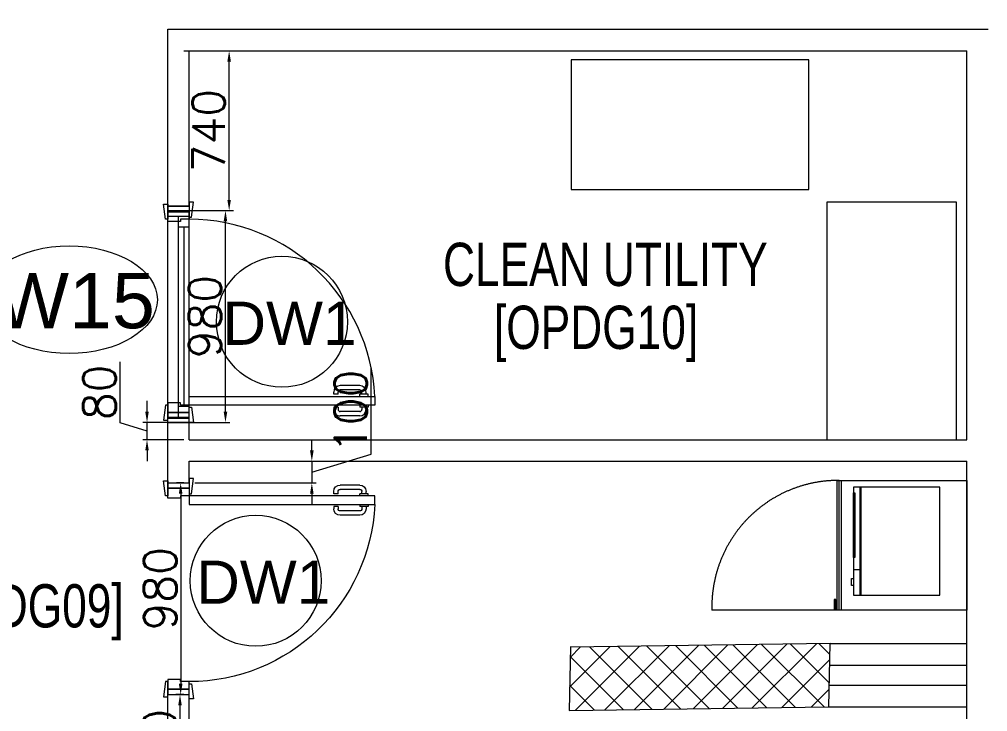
# Model space of a CAD drawing. Header units: millimetres. Extents: x -2143172 to 5255, y -610845 to 279739.
# Drawn here: x -1172051 to -1167567, y -587427 to -584223 of the extents above; entities that cross this region are included whole.
import ezdxf

# ---------------------------------------------------------------- set-up
doc = ezdxf.new("R2010")
doc.units = ezdxf.units.MM
doc.header["$LTSCALE"] = 30
doc.linetypes.add('DASHED', pattern=[0.75, 0.5, -0.25])
doc.layers.get('0').update_dxf_attribs({"lineweight": 5})
doc.layers.get('Defpoints').update_dxf_attribs({"lineweight": 5})
for name, color, linetype, lineweight in [('72_EGR_BASE_TEXT', 7, 'Continuous', 5), ('Al Window tag', 5, 'Continuous', 5), ('Aluminum', 7, 'Continuous', 5), ('C-HYDR-CTCH', 6, 'Continuous', 5), ('dims.', 152, 'Continuous', 5), ('DTAG', 20, 'Continuous', 9), ('Hatch', 252, 'Continuous', 5), ('LOADING', 163, 'Continuous', 5), ('Structure', 20, 'Continuous', 5), ('Walls', 32, 'Continuous', 5)]:
    doc.layers.add(name, color=color, linetype=linetype, lineweight=lineweight)
doc.layers.add('Wooden Joinery', color=7, linetype='Continuous', lineweight=5, true_color=0x521300)
doc.styles.add('SIMPLEX', font='SIMPLEX.shx', dxfattribs={"height": 150})
doc.styles.add('TTLB-A0-JeddahDP$0$swis721', font='swiss.ttf')
doc.styles.add('X3G_ENTITY_225140', font='swisscl.ttf', dxfattribs={"height": 200})
doc.styles.add('X3G_ENTITY_2586FA', font='swisscl.ttf', dxfattribs={"height": 200})
doc.styles.add('X3G_ENTITY_258862', font='swisscl.ttf', dxfattribs={"height": 200})
doc.dimstyles.new('Buk', dxfattribs={"dimtxt": 150, "dimasz": 50, "dimexe": 20, "dimexo": 25, "dimgap": 20, "dimtad": 1, "dimdec": 0, "dimrnd": 5, "dimdsep": 46, "dimtxsty": 'SIMPLEX', "dimcen": 0, "dimdle": 20, "dimclrd": 256, "dimclre": 256, "dimclrt": 256, "dimadec": 0, "dimazin": 0, "dimtfac": 0.0075, "dimtdec": 0, "dimtmove": 1, "dimatfit": 2, "dimldrblk": 'ARCHTICK', "dimfxl": 1, "dimtolj": 1, "dimtzin": 0, "dimlwd": -1, "dimlwe": -1, "dimarcsym": 0})

# ---------------------------------------------------------------- blocks, each defined once
blk = doc.blocks.new('*D390')
at = {"layer": 'Defpoints', "color": 0, "transparency": 16777216}
for p in [(-1171459.8, -586088.1), (-1171264, -586088.1), (-1171264, -586168.1)]:
    blk.add_point(p, dxfattribs=at)
at = {"layer": 'dims.', "transparency": 16777216}
for p, q in [((-1171584.8, -586090.6), (-1171584.8, -585807.8)), ((-1171459.8, -586038.1), (-1171459.8, -585988.1)), ((-1171459.8, -586128.1), (-1171584.8, -586090.6)), ((-1171459.8, -586168.1), (-1171459.8, -586088.1)), ((-1171459.8, -586168.1), (-1171459.8, -586088.1)), ((-1171459.8, -586218.1), (-1171459.8, -586268.1))]:
    blk.add_line(p, q, dxfattribs=at)
at = {"layer": 'dims.', "linetype": 'Continuous', "transparency": 16777216}
for p, q in [((-1171289, -586088.1), (-1171479.8, -586088.1)), ((-1171289, -586168.1), (-1171479.8, -586168.1))]:
    blk.add_line(p, q, dxfattribs=at)
at = {"layer": 'dims.', "transparency": 16777216}
for points in [[(-1171468.1, -586038.1), (-1171451.5, -586038.1), (-1171459.8, -586088.1)], [(-1171468.1, -586218.1), (-1171451.5, -586218.1), (-1171459.8, -586168.1)]]:
    blk.add_solid(points, dxfattribs=at)
at = {"layer": 'dims.', "transparency": 16777216, "insert": (-1171679.8, -585949.2), "char_height": 150, "attachment_point": 5, "rotation": 90, "style": 'SIMPLEX'}
blk.add_mtext('\\A1;80', dxfattribs=at)
blk = doc.blocks.new('_ArchTick')
at = {"color": 0, "linetype": 'ByBlock', "const_width": 0.15}
blk.add_lwpolyline([(-0.5, -0.5), (0.5, 0.5)], dxfattribs=at)
blk = doc.blocks.new('*D391')
at = {"layer": 'Defpoints', "color": 0, "transparency": 16777216}
for p in [(-1171314, -585108.1), (-1171096.5, -585108.1), (-1171314, -586088.1)]:
    blk.add_point(p, dxfattribs=at)
at = {"layer": 'dims.', "linetype": 'Continuous', "transparency": 16777216}
for p, q in [((-1171289, -585108.1), (-1171076.5, -585108.1)), ((-1171289, -586088.1), (-1171076.5, -586088.1))]:
    blk.add_line(p, q, dxfattribs=at)
at = {"layer": 'dims.', "transparency": 16777216}
blk.add_line((-1171096.5, -586038.1), (-1171096.5, -585158.1), dxfattribs=at)
for points in [[(-1171104.9, -585158.1), (-1171088.2, -585158.1), (-1171096.5, -585108.1)], [(-1171104.9, -586038.1), (-1171088.2, -586038.1), (-1171096.5, -586088.1)]]:
    blk.add_solid(points, dxfattribs=at)
at = {"layer": 'dims.', "transparency": 16777216, "insert": (-1171191.5, -585598.1), "char_height": 150, "attachment_point": 5, "rotation": 90, "style": 'SIMPLEX'}
blk.add_mtext('\\A1;980', dxfattribs=at)
blk = doc.blocks.new('*D392')
at = {"layer": 'Defpoints', "color": 0, "transparency": 16777216}
for p in [(-1171314, -584368.1), (-1171079.5, -584368.1), (-1171314, -585108.1)]:
    blk.add_point(p, dxfattribs=at)
at = {"layer": 'dims.', "linetype": 'Continuous', "transparency": 16777216}
for p, q in [((-1171289, -584368.1), (-1171059.5, -584368.1)), ((-1171289, -585108.1), (-1171059.5, -585108.1))]:
    blk.add_line(p, q, dxfattribs=at)
at = {"layer": 'dims.', "transparency": 16777216}
blk.add_line((-1171079.5, -585058.1), (-1171079.5, -584418.1), dxfattribs=at)
for points in [[(-1171087.8, -584418.1), (-1171071.2, -584418.1), (-1171079.5, -584368.1)], [(-1171087.8, -585058.1), (-1171071.2, -585058.1), (-1171079.5, -585108.1)]]:
    blk.add_solid(points, dxfattribs=at)
at = {"layer": 'dims.', "transparency": 16777216, "insert": (-1171174.5, -584738.1), "char_height": 150, "attachment_point": 5, "rotation": 90, "style": 'SIMPLEX'}
blk.add_mtext('\\A1;740', dxfattribs=at)
blk = doc.blocks.new('*D393')
at = {"layer": 'Defpoints', "color": 0, "transparency": 16777216}
for p in [(-1171264, -586268.1), (-1171264, -586368.1), (-1170696.6, -586368.1)]:
    blk.add_point(p, dxfattribs=at)
at = {"layer": 'dims.', "transparency": 16777216}
for p, q in [((-1170421.6, -586235.6), (-1170421.6, -585838.5)), ((-1170696.6, -586218.1), (-1170696.6, -586168.1)), ((-1170696.6, -586318.1), (-1170421.6, -586235.6)), ((-1170696.6, -586268.1), (-1170696.6, -586368.1)), ((-1170696.6, -586268.1), (-1170696.6, -586368.1)), ((-1170696.6, -586418.1), (-1170696.6, -586468.1))]:
    blk.add_line(p, q, dxfattribs=at)
at = {"layer": 'dims.', "linetype": 'Continuous', "transparency": 16777216}
for p, q in [((-1171239, -586268.1), (-1170676.6, -586268.1)), ((-1171239, -586368.1), (-1170676.6, -586368.1))]:
    blk.add_line(p, q, dxfattribs=at)
at = {"layer": 'dims.', "transparency": 16777216}
for points in [[(-1170704.9, -586218.1), (-1170688.3, -586218.1), (-1170696.6, -586268.1)], [(-1170704.9, -586418.1), (-1170688.3, -586418.1), (-1170696.6, -586368.1)]]:
    blk.add_solid(points, dxfattribs=at)
at = {"layer": 'dims.', "transparency": 16777216, "insert": (-1170516.6, -586037.1), "char_height": 150, "attachment_point": 5, "rotation": 90, "style": 'SIMPLEX'}
blk.add_mtext('\\A1;100', dxfattribs=at)
blk = doc.blocks.new('*D394')
at = {"layer": 'Defpoints', "color": 0, "transparency": 16777216}
for p in [(-1171264, -586368.1), (-1171304, -587348.1), (-1171264, -587348.1)]:
    blk.add_point(p, dxfattribs=at)
at = {"layer": 'dims.', "linetype": 'Continuous', "transparency": 16777216}
for p, q in [((-1171289, -586368.1), (-1171324, -586368.1)), ((-1171289, -587348.1), (-1171324, -587348.1))]:
    blk.add_line(p, q, dxfattribs=at)
at = {"layer": 'dims.', "transparency": 16777216}
blk.add_line((-1171304, -586418.1), (-1171304, -587298.1), dxfattribs=at)
for points in [[(-1171312.4, -586418.1), (-1171295.7, -586418.1), (-1171304, -586368.1)], [(-1171312.4, -587298.1), (-1171295.7, -587298.1), (-1171304, -587348.1)]]:
    blk.add_solid(points, dxfattribs=at)
at = {"layer": 'dims.', "transparency": 16777216, "insert": (-1171399, -586858.1), "char_height": 150, "attachment_point": 5, "rotation": 90, "style": 'SIMPLEX'}
blk.add_mtext('\\A1;980', dxfattribs=at)
blk = doc.blocks.new('*D395')
at = {"layer": 'Defpoints', "color": 0, "transparency": 16777216}
for p in [(-1171264, -587348.1), (-1171307.1, -587868.1), (-1171264, -587868.1)]:
    blk.add_point(p, dxfattribs=at)
at = {"layer": 'dims.', "linetype": 'Continuous', "transparency": 16777216}
for p, q in [((-1171289, -587348.1), (-1171327.1, -587348.1)), ((-1171289, -587868.1), (-1171327.1, -587868.1))]:
    blk.add_line(p, q, dxfattribs=at)
at = {"layer": 'dims.', "transparency": 16777216}
blk.add_line((-1171307.1, -587398.1), (-1171307.1, -587818.1), dxfattribs=at)
for points in [[(-1171315.4, -587398.1), (-1171298.8, -587398.1), (-1171307.1, -587348.1)], [(-1171315.4, -587818.1), (-1171298.8, -587818.1), (-1171307.1, -587868.1)]]:
    blk.add_solid(points, dxfattribs=at)
at = {"layer": 'dims.', "transparency": 16777216, "insert": (-1171402.1, -587608.1), "char_height": 150, "attachment_point": 5, "rotation": 90, "style": 'SIMPLEX'}
blk.add_mtext('\\A1;520', dxfattribs=at)
blk = doc.blocks.new('A$C72370EFE')
at = {"layer": 'Wooden Joinery'}
for p, q in [((-0.01, -0.04), (-0.02, -0.04)), ((-0.01, -0.03), (-0.01, -0.07)), ((0, -0.03), (-0.01, -0.03)), ((0.04, -0.03), (0.05, -0.03)), ((0.05, -0.03), (0.05, -0.07)), ((0.05, -0.04), (0.06, -0.04)), ((-0.05, -0.07), (-0.05, -0.16)), ((-0.03, -0.07), (-0.03, -0.16)), ((-0.01, -0.06), (-0.02, -0.06)), ((0, -0.07), (-0.01, -0.07)), ((0.04, -0.07), (0.05, -0.07)), ((0.05, -0.06), (0.06, -0.06)), ((0.07, -0.07), (0.07, -0.16)), ((0.09, -0.07), (0.09, -0.16)), ((-0.01, -0.17), (-0.02, -0.17)), ((-0.01, -0.17), (-0.01, -0.19)), ((0.05, -0.17), (0.06, -0.17)), ((0.05, -0.17), (0.05, -0.19)), ((-0.01, -0.19), (-0.02, -0.19)), ((0.05, -0.19), (0.06, -0.19))]:
    blk.add_line(p, q, dxfattribs=at)
for centre, radius, start, end in [((-0.02, -0.07), 0.03, 90, 180), ((0.06, -0.07), 0.03, 0, 90), ((-0.02, -0.07), 0.01, 90, 180), ((0.06, -0.07), 0.01, 0, 90), ((-0.02, -0.16), 0.03, 180, 270), ((-0.02, -0.16), 0.01, 180, 270), ((0.06, -0.16), 0.01, 270, 0), ((0.06, -0.16), 0.03, 270, 0)]:
    blk.add_arc(centre, radius, start, end, dxfattribs=at)
blk = doc.blocks.new('A$C5DAD61B4')
at = {"layer": 'Wooden Joinery'}
for points in [[(80, 959.1), (80, 969.1), (10, 979.1), (10, 959.1)], [(940, 959.1), (940, 969.1), (1010, 979.1), (1010, 959.1)], [(70, 859.1), (70, 849.1), (0, 839.1), (0, 859.1)], [(120, 859.1), (120, 0), (80, 0), (80, 859.1)], [(950, 859.1), (950, 849.1), (1020, 839.1), (1020, 859.1)]]:
    blk.add_lwpolyline(points, close=True, dxfattribs=at)
for points in [[(45, 859.1), (45, 959.1), (20, 959.1), (20, 859.1), (45, 859.1)], [(45, 859.1), (80, 859.1), (80, 899.1), (90, 899.1), (90, 959.1), (45, 959.1), (45, 859.1)], [(975, 859.1), (940, 859.1), (940, 899.1), (930, 899.1), (930, 959.1), (975, 959.1), (975, 859.1)], [(975, 859.1), (975, 959.1), (1000, 959.1), (1000, 859.1), (975, 859.1)]]:
    blk.add_lwpolyline(points, dxfattribs=at)
blk.add_arc((80, 859.1), 860, 272.666, 0, dxfattribs=at)
at = {"layer": 'Wooden Joinery', "xscale": 999.9999999998854, "yscale": 999.9999999998854, "zscale": 999.9999999998854, "rotation": 180}
blk.add_blockref('A$C72370EFE', (120, 0), dxfattribs=at)
blk = doc.blocks.new('A$C47696aed')
at = {"layer": 'Hatch'}
h = blk.add_hatch(dxfattribs=at)
h.set_pattern_fill('ANSI37', color=256, scale=30)
h.paths.add_polyline_path([(50952.7, 21917.9), (50348.7, 21909.7), (50352.6, 21621.3), (50956.6, 21629.5)])
h.paths.add_polyline_path([(43791.9, 21910.1), (43208.4, 21904.7), (43188.5, 21613.3), (43772, 21618.7)])
h.paths.add_polyline_path([(29414.9, 21902.8), (28815.8, 21898.7), (28810.1, 21605.6), (29409.2, 21609.7)])
h.paths.add_polyline_path([(36600.2, 21904.9), (35999, 21897.4), (35990.7, 21611.8), (36591.9, 21619.3)])
h.paths.add_polyline_path([(22195.7, 21912), (21589.3, 21890.2), (21603.8, 21597.6), (22210.2, 21619.5)])
h.paths.add_polyline_path([(15459.1, 21901.7), (14237.2, 21925.6), (14230.7, 21629.5), (15452.7, 21605.5)])
h.paths.add_polyline_path([(15473.2, 14701.6), (14258.2, 14685.8), (14244.7, 14393.4), (15459.7, 14409.1)])
h.paths.add_polyline_path([(15447.1, 7508.4), (14244, 7492.4), (14238.3, 7199.4), (15441.4, 7215.3)])
h.paths.add_polyline_path([(15465.6, 309.7), (14269, 298.3), (14271.8, 3.8), (15468.5, 15.2)])
h.paths.add_polyline_path([(7830.6, 311.8), (7227.1, 308.1), (7237.7, 22.6), (7841.3, 26.3)])
h.paths.add_polyline_path([(7815.2, 7509.8), (7218.4, 7511.4), (7218.2, 7210.2), (7815.1, 7208.6)])
h.paths.add_polyline_path([(7825.1, 14699.4), (7205.8, 14700.6), (7195.2, 14397.6), (7814.5, 14396.4)])
h.paths.add_polyline_path([(7801.7, 21878.7), (7201.1, 21893.2), (7197.5, 21603.6), (7798.1, 21589.1)])
h.paths.add_polyline_path([(602.6, 21876.9), (0, 21899.6), (1.9, 21611.2), (604.5, 21588.5)])
h.paths.add_polyline_path([(610.4, 7498.6), (8.3, 7491.6), (11.7, 7200), (613.7, 7206.9)])
h.paths.add_polyline_path([(627.9, 303.9), (29.5, 302.9), (34.3, 2.3), (632.7, 3.3)])
h.paths.add_polyline_path([(22214.6, 317.2), (21608.9, 304.3), (21614.6, 3.1), (22220.3, 16)])
h.paths.add_polyline_path([(22208.1, 7509.7), (21613.7, 7492.1), (21615.8, 7195.5), (22210.2, 7213.1)])
h.paths.add_polyline_path([(22199.3, 14717.7), (21600.4, 14710), (21604.4, 14409.9), (22203.4, 14417.6)])
h.paths.add_polyline_path([(29399.7, 14702.4), (28797.7, 14707.1), (28802, 14415), (29403.9, 14410.3)])
h.paths.add_polyline_path([(29403.4, 7519.8), (28799.6, 7502.2), (28813, 7202.1), (29413.1, 7223.2)])
h.paths.add_polyline_path([(29419.5, 303.8), (28815.7, 310.4), (28813.3, 24.7), (29417.2, 18.1)])
h.paths.add_polyline_path([(36618, 314.2), (36020.7, 299.7), (36029.7, 0), (36627, 14.6)])
h.paths.add_polyline_path([(36610.7, 7502.6), (36009.5, 7504.5), (36010.6, 7207.3), (36611.9, 7205.4)])
h.paths.add_polyline_path([(36574.3, 14706.4), (35993.4, 14711.1), (36013.1, 14421.3), (36594, 14416.6)])
h.paths.add_polyline_path([(43777.6, 14705.7), (43180, 14719.4), (43182, 14427.5), (43779.6, 14413.8)])
h.paths.add_polyline_path([(43778.6, 7507.1), (43210.2, 7499.5), (43212, 7205.4), (43780.5, 7213)])
h.paths.add_polyline_path([(43815.7, 310), (43210.4, 307.3), (43211.8, 2.8), (43817, 5.4)])
h.paths.add_polyline_path([(50989.9, 309.5), (50401.9, 325.5), (50388.7, 18.3), (50976.7, 2.3)])
h.paths.add_polyline_path([(50974.1, 7508.9), (50370.9, 7510), (50368.9, 7213.4), (50972.2, 7212.3)])
at = {"layer": 'C-HYDR-CTCH', "color": 4, "elevation": 301952, "flags": 128}
blk.add_lwpolyline([(14244.1, 7493.3), (14238.3, 7199.4), (15441.4, 7215.3), (15447.1, 7508.4), (14243.5, 7492.4)], dxfattribs=at)
blk = doc.blocks.new('A$C76968c6f')
at = {"layer": 'Aluminum', "color": 5}
for p, q in [((980, 100, 0.1), (0, 100, 0.1)), ((25, 0, 0.1), (25, 100, 0.1)), ((75, 50, 0.1), (75, 100, 0.1)), ((905, 50, 0.1), (905, 100, 0.1)), ((955, 0, 0.1), (955, 100, 0.1)), ((955, 50, 0.1), (25, 50, 0.1)), ((75, 75, 0.1), (905, 75, 0.1)), ((980, 0, 0.1), (0, 0, 0.1))]:
    blk.add_line(p, q, dxfattribs=at)
at = {"layer": 'Walls'}
for p, q in [((0, 100, 0.1), (0, 0, 0.1)), ((0, 0, 0.1), (0, 100, 0.1)), ((980, 100, 0.1), (980, 0, 0.1)), ((980, 0, 0.1), (980, 100, 0.1))]:
    blk.add_line(p, q, dxfattribs=at)
blk = doc.blocks.new('A$C76ae8329')
at = {"layer": 'Walls'}
for p, q in [((202.1, 304.6), (202.1, 404.6)), ((1182.1, 304.6), (1182.1, 404.6))]:
    blk.add_line(p, q, dxfattribs=at)
at = {"layer": 'dims.', "rotation": 180}
blk.add_blockref('A$C76968c6f', (1182.1, 404.6, -0.1), dxfattribs=at)
blk = doc.blocks.new('A$C36EC175B')
at = {"layer": 'Al Window tag'}
blk.add_ellipse((0, 0), major_axis=(408.6, 0), ratio=0.610025, dxfattribs=at)
at = {"layer": 'Al Window tag', "insert": (-338.2, 123.8, 0), "char_height": 256, "attachment_point": 1, "style": 'TTLB-A0-JeddahDP$0$swis721'}
blk.add_mtext_dynamic_manual_height_columns('W15', width=1569.457, gutter_width=9406.5, heights=[480.3], dxfattribs=at)
blk = doc.blocks.new('A$C164D1FF0')
at = {"layer": 'DTAG'}
blk.add_circle((0, 0), 303.3, dxfattribs=at)
at = {"layer": 'DTAG', "insert": (-275.2, 93.3), "char_height": 200, "width": 6547.939, "attachment_point": 1, "style": 'TTLB-A0-JeddahDP$0$swis721'}
blk.add_mtext('DW1', dxfattribs=at)
blk = doc.blocks.new('MICROWAVE')
at = {"layer": 'LOADING'}
for p, q in [((35.6883, -3.5368), (35.7218, -3.5368)), ((35.6883, -3.5463), (35.6883, -3.5368)), ((35.7218, -3.5368), (35.7218, -3.5463)), ((35.6435, -3.5463), (35.6435, -3.9463)), ((36.1435, -3.5463), (35.6435, -3.5463)), ((35.6435, -3.5771), (36.1435, -3.5771)), ((35.6435, -3.5783), (36.1435, -3.5783)), ((35.6435, -3.5796), (36.1435, -3.5796)), ((35.6435, -3.5808), (36.1435, -3.5808)), ((35.7218, -3.5463), (35.6883, -3.5463)), ((35.7624, -3.5463), (35.7624, -3.5771)), ((35.818, -3.5463), (36.1181, -3.5463)), ((35.818, -3.5523), (35.818, -3.5463)), ((36.1181, -3.5523), (35.818, -3.5523)), ((36.1181, -3.5463), (36.1181, -3.5523)), ((36.1435, -3.9463), (36.1435, -3.5463)), ((35.6435, -3.9463), (36.1435, -3.9463))]:
    blk.add_line(p, q, dxfattribs=at)
blk = doc.blocks.new('UNDER COUNTER FRIDGE')
at = {"layer": 'LOADING', "ltscale": 10}
blk.add_line((35.575, -3.49), (35.575, -2.89), dxfattribs=at)
at = {"layer": 'LOADING'}
for p, q in [((35.575, -3.47), (36.175, -3.47)), ((35.575, -4.07), (35.575, -3.47)), ((35.575, -3.48), (36.175, -3.48)), ((35.575, -3.49), (36.175, -3.49)), ((36.175, -3.47), (36.175, -4.07)), ((36.175, -4.07), (35.575, -4.07))]:
    blk.add_line(p, q, dxfattribs=at)
for points in [[(35.58, -3.4648), (35.6243, -3.4648), (35.6243, -3.4564), (35.58, -3.4564)], [(35.58, -3.47), (35.6031, -3.47), (35.6031, -3.4648), (35.58, -3.4648)]]:
    blk.add_lwpolyline(points, close=True, dxfattribs=at)
at = {"layer": 'LOADING', "linetype": 'DASHED', "ltscale": 10}
blk.add_arc((35.5899, -3.475), 0.5852, 359.5104, 91.4525, dxfattribs=at)

msp = doc.modelspace()

# ---------------------------------------------------------------- linework, layer by layer
at = {"layer": 'LOADING', "elevation": 0.1}
for points in [[(-1169495.1, -584410.8), (-1169495.1, -585010.8), (-1168395.1, -585010.8), (-1168395.1, -584410.8)], [(-1168311.9, -586168.1), (-1167711.9, -586168.1), (-1167711.9, -585068.1), (-1168311.9, -585068.1)]]:
    msp.add_lwpolyline(points, close=True, dxfattribs=at)
at = {"layer": 'Walls'}
for p, q in [((-1171364, -585088.1, 0.1), (-1171364, -584268.1, 0.1)), ((-1171364, -584268.1, 0.1), (-1167564, -584268.1, 0.1)), ((-1171264, -585088.1, 0.1), (-1171264, -584368.1, 0.1)), ((-1171264, -584368.1, 0.1), (-1167664, -584368.1, 0.1)), ((-1167664, -586168.1, 0.1), (-1167664, -584368.1, 0.1)), ((-1171264, -585088.1, 0.1), (-1171364, -585088.1, 0.1)), ((-1171364, -586368.1, 0.1), (-1171364, -586068.1, 0.1)), ((-1171264, -586068.1, 0.1), (-1171364, -586068.1, 0.1)), ((-1171264, -586168.1, 0.1), (-1171264, -586068.1, 0.1)), ((-1171264, -586168.1, 0.1), (-1167664, -586168.1, 0.1)), ((-1171264, -586368.1, 0.1), (-1171264, -586268.1, 0.1)), ((-1171264, -586268.1, 0.1), (-1167664, -586268.1, 0.1)), ((-1167664, -589998.1, 0.1), (-1167664, -586268.1, 0.1)), ((-1171364, -586368.1, 0.1), (-1171264, -586368.1, 0.1)), ((-1168296.3, -587112, 301952.1), (-1167664, -587112, 0.1)), ((-1168296.3, -587212, 301952.1), (-1167664, -587212, 0.1)), ((-1168302, -587305, 301952.1), (-1167664, -587305, -2726.7)), ((-1171364, -587348.1, 0.1), (-1171264, -587348.1, 0.1)), ((-1171364, -587868.1, 0.1), (-1171364, -587358.1, 0.1)), ((-1171264, -587868.1, 0.1), (-1171264, -587368.1, 0.1)), ((-1168302, -587405, 301952.1), (-1167664, -587405, -2726.7))]:
    msp.add_line(p, q, dxfattribs=at)

# ---------------------------------------------------------------- block references
at = {"rotation": 90}
msp.add_blockref('A$C76ae8329', (-1170959.4, -586290.3, 0.1), dxfattribs=at)
at = {"layer": 'Al Window tag'}
msp.add_blockref('A$C36EC175B', (-1171820.5, -585520.3, 0.1), dxfattribs=at)
at = {"layer": 'DTAG'}
for p in [(-1170835.2, -585622.5, -0.1), (-1170956.6, -586821.1, -0.1)]:
    msp.add_blockref('A$C164D1FF0', p, dxfattribs=at)
at = {"layer": 'LOADING', "xscale": 1000, "yscale": 1000, "zscale": 1000, "rotation": 89.99999999999999}
for name in ['UNDER COUNTER FRIDGE', 'MICROWAVE']:
    msp.add_blockref(name, (-1171734, -622531.9, 0.1), dxfattribs=at)
at = {"layer": 'Structure', "color": 3}
msp.add_blockref('A$C47696aed', (-1183743.4, -594620.4, 0.1), dxfattribs=at)
at = {"layer": 'Wooden Joinery', "rotation": 89.99999999999999}
msp.add_blockref('A$C5DAD61B4', (-1170405, -586088.1, 0.1), dxfattribs=at)
at = {"layer": 'Wooden Joinery', "xscale": -1, "rotation": 90}
msp.add_blockref('A$C5DAD61B4', (-1170405, -586348.1, 0.1), dxfattribs=at)

# ---------------------------------------------------------------- texts
at = {"layer": '72_EGR_BASE_TEXT', "char_height": 200, "attachment_point": 2}
for s, insert, style in [('CLEAN UTILITY', (-1169337.3, -585256.7, 0.1), 'X3G_ENTITY_258862'), ('[OPDG10]', (-1169380.3, -585548.1, 0.1), 'X3G_ENTITY_2586FA'), ('[OPDG09]', (-1172040.6, -586837.2, 0.1), 'X3G_ENTITY_225140')]:
    msp.add_mtext(s, dxfattribs=dict(at, insert=insert, style=style))

# ---------------------------------------------------------------- dimensions: what is measured, and where the dimension line sits
at = {"layer": 'dims.'}
for base, p1, p2, picture, middle in [((-1171079.5, -584368.1, 0.1), (-1171314, -585108.1, 0.1), (-1171314, -584368.1, 0.1), '*D392', (-1171174.5, -584738.1, 0.1)), ((-1171096.5, -585108.1, 0.1), (-1171314, -586088.1, 0.1), (-1171314, -585108.1, 0.1), '*D391', (-1171191.5, -585598.1, 0.1)), ((-1171459.8, -586088.1, 0.1), (-1171264, -586168.1, 0.1), (-1171264, -586088.1, 0.1), '*D390', (-1171679.8, -586070.6, 0.1)), ((-1170696.6, -586368.1, 0.1), (-1171264, -586268.1, 0.1), (-1171264, -586368.1, 0.1), '*D393', (-1170516.6, -586215.6, 0.1)), ((-1171304, -587348.1, 0.1), (-1171264, -586368.1, 0.1), (-1171264, -587348.1, 0.1), '*D394', (-1171399, -586858.1, 0.1)), ((-1171307.1, -587868.1, 0.1), (-1171264, -587348.1, 0.1), (-1171264, -587868.1, 0.1), '*D395', (-1171402.1, -587608.1, 0.1))]:
    dim = msp.add_linear_dim(base=base, p1=p1, p2=p2, angle=90, dimstyle='Buk', dxfattribs=at)
    dim.commit()
    dim.dimension.update_dxf_attribs({"geometry": picture, "text_midpoint": middle})

doc.saveas('drawing.dxf')
